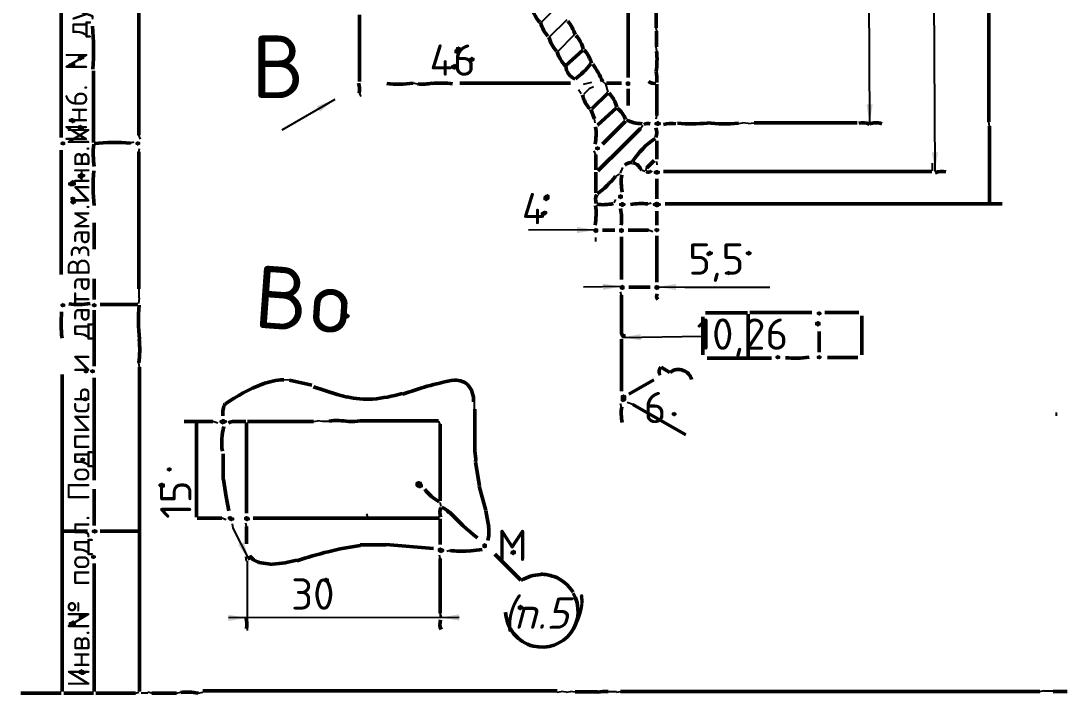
# Model space of a CAD drawing. Header units: millimetres. Extents: x -6 to 427, y -3 to 297.
# Drawn here: x -6.4 to 161, y -0.3 to 107.3 of the extents above; entities that cross this region are included whole.
import ezdxf

# ---------------------------------------------------------------- set-up
doc = ezdxf.new("R2010")
doc.units = ezdxf.units.MM
for name, color, linetype, lineweight in [('DIMS', 4, 'Continuous', 25), ('MAIN', 7, 'Continuous', 50), ('TEXT', 7, 'Continuous', 25), ('THIN', 3, 'Continuous', 25)]:
    doc.layers.add(name, color=color, linetype=linetype, lineweight=lineweight)
doc.styles.add('ESKD', font='isocpeur.ttf', dxfattribs={"oblique": 15})
doc.dimstyles.new('ESKD', dxfattribs={"dimtxt": 5, "dimasz": 3, "dimexe": 2, "dimexo": 0, "dimgap": 1, "dimtad": 1, "dimtxsty": 'ESKD', "dimcen": 2.5, "dimclrd": 256, "dimclre": 256, "dimclrt": 256, "dimadec": 0, "dimazin": 3, "dimtfac": 1, "dimtmove": 0, "dimatfit": 3, "dimlwd": 25, "dimlwe": 25})

msp = doc.modelspace()

# ---------------------------------------------------------------- hatches: boundary and pattern name
at = {"layer": 'DIMS'}
h = msp.add_hatch(color=256, dxfattribs=at)
h.dxf.hatch_style = 1
h.paths.add_polyline_path([(63.576, 103.227), (63.445, 103.095), (63.313, 103.095), (63.181, 102.963), (63.181, 102.831), (62.918, 102.566), (62.918, 102.17), (63.049, 102.038), (63.181, 102.038), (63.313, 101.906), (63.445, 101.906), (63.576, 102.038), (63.708, 102.038), (63.84, 102.17), (63.84, 102.434), (63.972, 102.566), (63.972, 102.963), (63.84, 103.095), (63.708, 103.095)])
h = msp.add_hatch(color=256, dxfattribs=at)
h.dxf.hatch_style = 1
h.paths.add_polyline_path([(1.911, 100.717), (1.779, 100.585), (1.647, 100.585), (1.515, 100.453), (1.384, 100.453), (1.252, 100.321), (1.252, 100.057), (1.384, 99.925), (1.515, 99.925), (1.647, 99.793), (1.911, 99.793), (2.042, 99.925), (2.174, 99.925), (2.306, 100.057), (2.306, 100.453), (2.174, 100.585), (2.042, 100.585)])
h = msp.add_hatch(color=256, dxfattribs=at)
h.dxf.hatch_style = 1
h.paths.add_polyline_path([(3.096, 101.774), (2.965, 101.642), (2.833, 101.642), (2.701, 101.51), (2.701, 101.113), (2.833, 100.981), (2.965, 100.981), (3.096, 100.849), (3.228, 100.981), (3.36, 100.981), (3.492, 101.113), (3.624, 101.113), (3.755, 101.245), (3.755, 101.51), (3.624, 101.642), (3.492, 101.642), (3.36, 101.774)])
h = msp.add_hatch(color=256, dxfattribs=at)
h.dxf.hatch_style = 1
h.paths.add_polyline_path([(63.049, 100.453), (62.918, 100.321), (62.786, 100.321), (62.654, 100.189), (62.522, 100.189), (62.391, 100.057), (62.391, 99.793), (62.654, 99.528), (62.786, 99.528), (62.918, 99.396), (63.049, 99.528), (63.181, 99.528), (63.313, 99.66), (63.445, 99.66), (63.576, 99.793), (63.576, 100.057), (63.313, 100.321), (63.181, 100.321)])
h = msp.add_hatch(color=256, dxfattribs=at)
h.dxf.hatch_style = 1
h.paths.add_polyline_path([(65.685, 101.51), (65.553, 101.378), (65.421, 101.378), (65.158, 101.113), (65.158, 100.849), (65.289, 100.717), (65.421, 100.717), (65.553, 100.585), (65.685, 100.585), (65.816, 100.717), (65.948, 100.717), (66.212, 100.981), (66.212, 101.245), (66.08, 101.378), (65.948, 101.378), (65.816, 101.51)])
h = msp.add_hatch(color=256, dxfattribs=at)
h.dxf.hatch_style = 1
h.paths.add_polyline_path([(90.72, 97.679), (90.588, 97.547), (90.456, 97.547), (90.325, 97.415), (90.325, 97.019), (90.456, 96.887), (90.588, 96.887), (90.72, 96.755), (90.852, 96.887), (90.984, 96.887), (91.115, 97.019), (91.115, 97.415), (90.984, 97.547), (90.852, 97.547)])
h = msp.add_hatch(color=256, dxfattribs=at)
h.dxf.hatch_style = 1
h.paths.add_polyline_path([(1.647, 91.735), (1.515, 91.603), (1.384, 91.603), (1.252, 91.471), (1.252, 91.207), (1.384, 91.075), (1.515, 91.075), (1.647, 90.943), (1.779, 90.943), (1.911, 90.811), (2.042, 90.943), (2.174, 90.943), (2.306, 91.075), (2.306, 91.471), (2.174, 91.603), (2.042, 91.603), (1.911, 91.735)])
h = msp.add_hatch(color=256, dxfattribs=at)
h.dxf.hatch_style = 1
h.paths.add_polyline_path([(3.096, 90.678), (2.965, 90.546), (2.833, 90.546), (2.701, 90.414), (2.701, 90.018), (2.833, 89.886), (2.965, 89.886), (3.096, 89.754), (3.36, 89.754), (3.492, 89.886), (3.624, 89.886), (3.755, 90.018), (3.755, 90.282), (3.624, 90.414), (3.492, 90.414), (3.36, 90.546), (3.228, 90.546)])
h = msp.add_hatch(color=256, dxfattribs=at)
h.dxf.hatch_style = 1
h.paths.add_polyline_path([(95.332, 91.207), (95.2, 91.075), (95.068, 91.075), (94.936, 90.943), (94.936, 90.678), (95.068, 90.546), (95.2, 90.546), (95.332, 90.414), (95.595, 90.414), (95.727, 90.546), (95.859, 90.546), (95.991, 90.678), (95.991, 90.943), (95.859, 91.075), (95.727, 91.075), (95.595, 91.207)])
h = msp.add_hatch(color=256, dxfattribs=at)
h.dxf.hatch_style = 1
h.paths.add_polyline_path([(0.329, 88.037), (0.198, 87.905), (0.066, 87.905), (-0.066, 87.773), (-0.066, 87.508), (0.066, 87.376), (0.198, 87.376), (0.329, 87.244), (0.461, 87.376), (0.593, 87.376), (0.725, 87.508), (0.725, 87.773), (0.593, 87.905), (0.461, 87.905)])
h = msp.add_hatch(color=256, dxfattribs=at)
h.dxf.hatch_style = 1
h.paths.add_polyline_path([(12.32, 88.037), (12.188, 87.905), (12.056, 87.905), (11.925, 87.773), (11.925, 87.508), (12.056, 87.376), (12.188, 87.376), (12.32, 87.244), (12.452, 87.376), (12.584, 87.376), (12.715, 87.508), (12.715, 87.773), (12.584, 87.905), (12.452, 87.905)])
h = msp.add_hatch(color=256, dxfattribs=at)
h.dxf.hatch_style = 1
h.paths.add_polyline_path([(85.845, 87.244), (85.713, 87.112), (85.581, 87.112), (85.449, 86.98), (85.449, 86.716), (85.581, 86.584), (85.713, 86.584), (85.845, 86.452), (85.976, 86.584), (86.108, 86.584), (86.24, 86.716), (86.24, 86.98), (86.108, 87.112), (85.976, 87.112)])
h = msp.add_hatch(color=256, dxfattribs=at)
h.dxf.hatch_style = 1
h.paths.add_polyline_path([(3.096, 82.885), (2.965, 82.753), (2.833, 82.753), (2.701, 82.621), (2.701, 82.225), (2.833, 82.093), (2.965, 82.093), (3.096, 81.961), (3.228, 81.961), (3.36, 82.093), (3.492, 82.093), (3.624, 82.225), (3.755, 82.225), (3.887, 82.357), (3.887, 82.621), (3.755, 82.753), (3.624, 82.753), (3.492, 82.885)])
h = msp.add_hatch(color=256, dxfattribs=at)
h.dxf.hatch_style = 1
h.paths.add_polyline_path([(95.2, 83.414), (95.068, 83.282), (94.936, 83.282), (94.805, 83.149), (94.805, 82.885), (94.936, 82.753), (95.068, 82.753), (95.2, 82.621), (95.464, 82.621), (95.595, 82.753), (95.727, 82.753), (95.859, 82.885), (95.859, 83.149), (95.727, 83.282), (95.595, 83.282), (95.464, 83.414)])
h = msp.add_hatch(color=256, dxfattribs=at)
h.dxf.hatch_style = 1
h.paths.add_polyline_path([(1.911, 81.829), (1.779, 81.696), (1.647, 81.696), (1.384, 81.432), (1.252, 81.432), (1.12, 81.3), (1.12, 81.036), (1.252, 80.904), (1.384, 80.904), (1.515, 80.772), (2.042, 80.772), (2.174, 80.904), (2.306, 80.904), (2.438, 81.036), (2.438, 81.3), (2.306, 81.432), (2.306, 81.564), (2.174, 81.696), (2.042, 81.696)])
h = msp.add_hatch(color=256, dxfattribs=at)
h.dxf.hatch_style = 1
h.paths.add_polyline_path([(1.911, 79.187), (1.779, 79.055), (1.647, 79.055), (1.515, 78.923), (1.515, 78.658), (1.647, 78.526), (1.515, 78.394), (1.515, 78.13), (1.647, 77.998), (1.779, 77.998), (1.911, 77.866), (2.042, 77.866), (2.174, 77.998), (2.306, 77.998), (2.438, 78.13), (2.438, 78.394), (2.306, 78.526), (2.306, 78.923), (2.174, 79.055), (2.042, 79.055)])
h = msp.add_hatch(color=256, dxfattribs=at)
h.dxf.hatch_style = 1
h.paths.add_polyline_path([(77.807, 79.583), (77.675, 79.451), (77.544, 79.451), (77.148, 79.055), (77.148, 78.658), (77.28, 78.526), (77.412, 78.526), (77.544, 78.394), (77.675, 78.394), (77.807, 78.526), (77.939, 78.526), (78.202, 78.791), (78.202, 79.319), (78.071, 79.451), (77.939, 79.451)])
h = msp.add_hatch(color=256, dxfattribs=at)
h.dxf.hatch_style = 1
h.paths.add_polyline_path([(89.534, 79.583), (89.402, 79.451), (89.271, 79.451), (89.139, 79.319), (89.139, 78.923), (89.271, 78.791), (89.402, 78.791), (89.534, 78.658), (89.666, 78.791), (89.798, 78.791), (89.929, 78.923), (89.929, 79.319), (89.798, 79.451), (89.666, 79.451)])
h = msp.add_hatch(color=256, dxfattribs=at)
h.dxf.hatch_style = 1
h.paths.add_polyline_path([(89.666, 78.262), (89.534, 78.13), (89.402, 78.13), (89.271, 77.998), (89.271, 77.734), (89.402, 77.602), (89.534, 77.602), (89.666, 77.47), (89.929, 77.47), (90.061, 77.602), (90.193, 77.602), (90.325, 77.734), (90.325, 77.998), (90.193, 78.13), (90.061, 78.13), (89.929, 78.262)])
h = msp.add_hatch(color=256, dxfattribs=at)
h.dxf.hatch_style = 1
h.paths.add_polyline_path([(95.332, 78.394), (95.2, 78.262), (95.068, 78.262), (94.936, 78.13), (94.805, 78.13), (94.673, 77.998), (94.673, 77.734), (94.805, 77.602), (94.936, 77.602), (95.068, 77.47), (95.2, 77.47), (95.332, 77.338), (95.464, 77.47), (95.595, 77.47), (95.727, 77.602), (95.859, 77.602), (95.991, 77.734), (95.991, 77.998), (95.859, 78.13), (95.727, 78.13), (95.595, 78.262), (95.464, 78.262)])
h = msp.add_hatch(color=256, dxfattribs=at)
h.dxf.hatch_style = 1
h.paths.add_polyline_path([(77.412, 76.941), (77.28, 76.809), (77.148, 76.809), (77.016, 76.677), (76.885, 76.677), (76.753, 76.545), (76.753, 76.281), (76.885, 76.149), (77.016, 76.149), (77.148, 76.017), (77.28, 76.017), (77.412, 76.149), (77.544, 76.149), (77.807, 76.413), (77.807, 76.677), (77.675, 76.809), (77.544, 76.809)])
h = msp.add_hatch(color=256, dxfattribs=at)
h.dxf.hatch_style = 1
h.paths.add_polyline_path([(85.581, 74.167), (85.449, 74.035), (85.318, 74.035), (85.186, 73.903), (85.186, 73.507), (85.318, 73.375), (85.449, 73.375), (85.581, 73.243), (85.713, 73.375), (85.845, 73.375), (85.976, 73.507), (85.976, 73.903), (85.845, 74.035), (85.713, 74.035)])
h = msp.add_hatch(color=256, dxfattribs=at)
h.dxf.hatch_style = 1
h.paths.add_polyline_path([(89.666, 74.167), (89.534, 74.035), (89.402, 74.035), (89.271, 73.903), (89.271, 73.507), (89.402, 73.375), (89.534, 73.375), (89.666, 73.243), (89.798, 73.375), (89.929, 73.375), (90.061, 73.507), (90.061, 73.903), (89.929, 74.035), (89.798, 74.035)])
h = msp.add_hatch(color=256, dxfattribs=at)
h.dxf.hatch_style = 1
h.paths.add_polyline_path([(95.332, 74.167), (95.2, 74.035), (95.068, 74.035), (94.936, 73.903), (94.936, 73.639), (95.068, 73.507), (95.2, 73.507), (95.332, 73.375), (95.464, 73.507), (95.595, 73.507), (95.727, 73.639), (95.727, 73.903), (95.595, 74.035), (95.464, 74.035)])
h = msp.add_hatch(color=256, dxfattribs=at)
h.dxf.hatch_style = 1
h.paths.add_polyline_path([(103.765, 70.469), (103.633, 70.337), (103.501, 70.337), (103.238, 70.073), (103.238, 69.809), (103.369, 69.676), (103.501, 69.676), (103.633, 69.544), (103.765, 69.676), (103.896, 69.676), (104.028, 69.809), (104.16, 69.809), (104.292, 69.941), (104.292, 70.205), (104.16, 70.337), (104.028, 70.337), (103.896, 70.469)])
h = msp.add_hatch(color=256, dxfattribs=at)
h.dxf.hatch_style = 1
h.paths.add_polyline_path([(109.958, 70.469), (109.826, 70.337), (109.694, 70.337), (109.562, 70.205), (109.562, 69.941), (109.694, 69.809), (109.826, 69.809), (109.958, 69.676), (110.089, 69.676), (110.221, 69.809), (110.353, 69.809), (110.485, 69.941), (110.485, 70.205), (110.353, 70.337), (110.221, 70.337), (110.089, 70.469)])
h = msp.add_hatch(color=256, dxfattribs=at)
h.dxf.hatch_style = 1
h.paths.add_polyline_path([(106.795, 67.299), (106.664, 67.167), (106.532, 67.167), (106.4, 67.035), (106.4, 66.771), (106.532, 66.638), (106.664, 66.638), (106.795, 66.506), (106.927, 66.638), (107.059, 66.638), (107.191, 66.771), (107.191, 67.035), (107.059, 67.167), (106.927, 67.167)])
h = msp.add_hatch(color=256, dxfattribs=at)
h.dxf.hatch_style = 1
h.paths.add_polyline_path([(89.798, 65.053), (89.666, 64.921), (89.534, 64.921), (89.402, 64.789), (89.402, 64.393), (89.534, 64.261), (89.666, 64.261), (89.798, 64.129), (89.929, 64.261), (90.061, 64.261), (90.193, 64.393), (90.193, 64.789), (90.061, 64.921), (89.929, 64.921)])
h = msp.add_hatch(color=256, dxfattribs=at)
h.dxf.hatch_style = 1
h.paths.add_polyline_path([(95.332, 65.053), (95.2, 64.921), (95.068, 64.921), (94.936, 64.789), (94.936, 64.393), (95.068, 64.261), (95.2, 64.261), (95.332, 64.129), (95.464, 64.261), (95.595, 64.261), (95.727, 64.393), (95.727, 64.789), (95.595, 64.921), (95.464, 64.921)])
h = msp.add_hatch(color=256, dxfattribs=at)
h.dxf.hatch_style = 1
h.paths.add_polyline_path([(0.329, 62.147), (0.198, 62.015), (0.066, 62.015), (-0.066, 61.883), (-0.066, 61.619), (0.066, 61.487), (0.198, 61.487), (0.329, 61.355), (0.461, 61.487), (0.593, 61.487), (0.725, 61.619), (0.725, 61.883), (0.593, 62.015), (0.461, 62.015)])
h = msp.add_hatch(color=256, dxfattribs=at)
h.dxf.hatch_style = 1
h.paths.add_polyline_path([(5.336, 62.147), (5.205, 62.015), (5.073, 62.015), (4.941, 61.883), (4.941, 61.619), (5.073, 61.487), (5.205, 61.487), (5.336, 61.355), (5.468, 61.487), (5.6, 61.487), (5.732, 61.619), (5.732, 61.883), (5.6, 62.015), (5.468, 62.015)])
h = msp.add_hatch(color=256, dxfattribs=at)
h.dxf.hatch_style = 1
h.paths.add_polyline_path([(45.525, 60.562), (45.393, 60.43), (45.261, 60.43), (45.129, 60.298), (45.129, 60.034), (45.261, 59.902), (45.261, 59.77), (45.393, 59.638), (45.525, 59.638), (45.656, 59.506), (45.788, 59.638), (45.92, 59.638), (46.184, 59.902), (46.184, 60.166), (46.052, 60.298), (45.92, 60.298), (45.788, 60.43), (45.656, 60.43)])
h = msp.add_hatch(color=256, dxfattribs=at)
h.dxf.hatch_style = 1
h.paths.add_polyline_path([(121.289, 60.827), (121.158, 60.694), (121.026, 60.694), (120.894, 60.562), (120.894, 60.298), (121.026, 60.166), (121.158, 60.166), (121.289, 60.034), (121.421, 60.166), (121.553, 60.166), (121.685, 60.298), (121.685, 60.562), (121.553, 60.694), (121.421, 60.694)])
h = msp.add_hatch(color=256, dxfattribs=at)
h.dxf.hatch_style = 1
h.paths.add_polyline_path([(121.026, 59.241), (120.894, 59.109), (120.762, 59.109), (120.631, 58.977), (120.631, 58.581), (120.762, 58.449), (120.894, 58.449), (121.026, 58.317), (121.158, 58.317), (121.289, 58.449), (121.421, 58.449), (121.553, 58.581), (121.553, 58.977), (121.421, 59.109), (121.289, 59.109), (121.158, 59.241)])
h = msp.add_hatch(color=256, dxfattribs=at)
h.dxf.hatch_style = 1
h.paths.add_polyline_path([(114.701, 53.826), (114.569, 53.694), (114.438, 53.694), (114.306, 53.562), (114.306, 53.298), (114.438, 53.165), (114.569, 53.165), (114.701, 53.033), (114.833, 53.165), (114.965, 53.165), (115.096, 53.298), (115.096, 53.562), (114.965, 53.694), (114.833, 53.694)])
h = msp.add_hatch(color=256, dxfattribs=at)
h.dxf.hatch_style = 1
h.paths.add_polyline_path([(121.289, 53.826), (121.158, 53.694), (121.026, 53.694), (120.894, 53.562), (120.894, 53.298), (121.026, 53.165), (121.158, 53.165), (121.289, 53.033), (121.421, 53.165), (121.553, 53.165), (121.685, 53.298), (121.685, 53.562), (121.553, 53.694), (121.421, 53.694)])
h = msp.add_hatch(color=256, dxfattribs=at)
h.dxf.hatch_style = 1
h.paths.add_polyline_path([(4.019, 51.58), (3.887, 51.448), (3.755, 51.448), (3.624, 51.316), (3.624, 51.052), (3.755, 50.92), (3.887, 50.92), (4.019, 50.788), (4.151, 50.92), (4.282, 50.92), (4.414, 51.052), (4.414, 51.316), (4.282, 51.448), (4.151, 51.448)])
h = msp.add_hatch(color=256, dxfattribs=at)
h.dxf.hatch_style = 1
h.paths.add_polyline_path([(5.073, 51.58), (4.941, 51.448), (4.809, 51.448), (4.678, 51.316), (4.678, 51.052), (4.809, 50.92), (4.941, 50.92), (5.073, 50.788), (5.205, 50.92), (5.336, 50.92), (5.468, 51.052), (5.468, 51.316), (5.336, 51.448), (5.205, 51.448)])
h = msp.add_hatch(color=256, dxfattribs=at)
h.dxf.hatch_style = 1
h.paths.add_polyline_path([(3.887, 47.089), (3.755, 46.957), (3.624, 46.957), (3.492, 46.825), (3.492, 46.561), (3.624, 46.429), (3.755, 46.429), (3.887, 46.297), (4.019, 46.429), (4.151, 46.429), (4.282, 46.561), (4.282, 46.825), (4.151, 46.957), (4.019, 46.957)])
h = msp.add_hatch(color=256, dxfattribs=at)
h.dxf.hatch_style = 1
h.paths.add_polyline_path([(89.929, 47.486), (89.798, 47.354), (89.666, 47.354), (89.534, 47.221), (89.534, 46.429), (89.666, 46.297), (89.798, 46.297), (89.929, 46.165), (90.061, 46.297), (90.193, 46.297), (90.456, 46.561), (90.456, 47.221), (90.325, 47.354), (90.193, 47.354), (90.061, 47.486)])
h = msp.add_hatch(color=256, dxfattribs=at)
h.dxf.hatch_style = 1
h.paths.add_polyline_path([(25.76, 43.523), (25.628, 43.391), (25.496, 43.391), (25.365, 43.259), (25.365, 42.995), (25.628, 42.73), (25.76, 42.73), (25.892, 42.598), (26.024, 42.73), (26.155, 42.73), (26.287, 42.863), (26.419, 42.863), (26.551, 42.995), (26.551, 43.259), (26.419, 43.391), (26.287, 43.391), (26.155, 43.523)])
h = msp.add_hatch(color=256, dxfattribs=at)
h.dxf.hatch_style = 1
h.paths.add_polyline_path([(98.099, 44.712), (97.967, 44.58), (97.835, 44.58), (97.704, 44.448), (97.704, 44.183), (97.835, 44.051), (97.967, 44.051), (98.099, 43.919), (98.231, 44.051), (98.362, 44.051), (98.494, 44.183), (98.494, 44.448), (98.362, 44.58), (98.231, 44.58)])
h = msp.add_hatch(color=256, dxfattribs=at)
h.dxf.hatch_style = 1
h.paths.add_polyline_path([(3.492, 37.447), (3.36, 37.315), (3.228, 37.315), (3.096, 37.183), (3.096, 36.919), (3.228, 36.787), (3.36, 36.787), (3.492, 36.654), (3.624, 36.787), (3.755, 36.787), (3.887, 36.919), (3.887, 37.183), (3.755, 37.315), (3.624, 37.315)])
h = msp.add_hatch(color=256, dxfattribs=at)
h.dxf.hatch_style = 1
h.paths.add_polyline_path([(17.327, 35.862), (17.195, 35.73), (17.064, 35.73), (16.932, 35.598), (16.932, 35.334), (17.064, 35.201), (17.195, 35.201), (17.327, 35.069), (17.459, 35.201), (17.591, 35.201), (17.722, 35.334), (17.722, 35.598), (17.591, 35.73), (17.459, 35.73)])
h = msp.add_hatch(color=256, dxfattribs=at)
h.dxf.hatch_style = 1
h.paths.add_polyline_path([(57.12, 33.616), (56.988, 33.484), (56.856, 33.484), (56.725, 33.352), (56.725, 32.824), (56.988, 32.56), (57.12, 32.56), (57.252, 32.428), (57.515, 32.428), (57.647, 32.56), (57.779, 32.56), (57.911, 32.692), (57.911, 33.088), (57.779, 33.22), (57.779, 33.352), (57.647, 33.484), (57.515, 33.484), (57.384, 33.616)])
h = msp.add_hatch(color=256, dxfattribs=at)
h.dxf.hatch_style = 1
h.paths.add_polyline_path([(16.009, 33.352), (15.878, 33.22), (15.746, 33.22), (15.614, 33.088), (15.614, 32.824), (15.878, 32.56), (16.009, 32.56), (16.141, 32.428), (16.273, 32.428), (16.405, 32.56), (16.536, 32.56), (16.668, 32.692), (16.668, 33.088), (16.536, 33.22), (16.405, 33.22), (16.273, 33.352)])
h = msp.add_hatch(color=256, dxfattribs=at)
h.dxf.hatch_style = 1
h.paths.add_polyline_path([(27.078, 28.069), (26.946, 27.937), (26.814, 27.937), (26.682, 27.805), (26.682, 27.54), (26.946, 27.276), (27.078, 27.276), (27.209, 27.144), (27.341, 27.144), (27.473, 27.276), (27.605, 27.276), (27.736, 27.408), (27.736, 27.672), (27.605, 27.805), (27.473, 27.805), (27.341, 27.937), (27.209, 27.937)])
h = msp.add_hatch(color=256, dxfattribs=at)
h.dxf.hatch_style = 1
h.paths.add_polyline_path([(29.713, 28.069), (29.581, 27.937), (29.449, 27.937), (29.318, 27.805), (29.318, 27.408), (29.449, 27.276), (29.581, 27.276), (29.713, 27.144), (29.845, 27.144), (29.976, 27.276), (30.108, 27.276), (30.24, 27.408), (30.24, 27.672), (29.976, 27.937), (29.845, 27.937)])
h = msp.add_hatch(color=256, dxfattribs=at)
h.dxf.hatch_style = 1
h.paths.add_polyline_path([(5.336, 25.955), (5.205, 25.823), (5.073, 25.823), (4.941, 25.691), (4.941, 25.427), (5.073, 25.295), (5.205, 25.295), (5.336, 25.163), (5.468, 25.163), (5.6, 25.295), (5.732, 25.295), (5.864, 25.427), (5.864, 25.691), (5.732, 25.823), (5.6, 25.823), (5.468, 25.955)])
h = msp.add_hatch(color=256, dxfattribs=at)
h.dxf.hatch_style = 1
h.paths.add_polyline_path([(67.793, 23.71), (67.661, 23.578), (67.529, 23.578), (67.398, 23.446), (67.398, 23.049), (67.529, 22.917), (67.661, 22.917), (67.793, 22.785), (67.925, 22.917), (68.056, 22.917), (68.188, 23.049), (68.188, 23.446), (68.056, 23.578), (67.925, 23.578)])
h = msp.add_hatch(color=256, dxfattribs=at)
h.dxf.hatch_style = 1
h.paths.add_polyline_path([(5.205, 21.861), (5.073, 21.728), (4.941, 21.728), (4.809, 21.596), (4.809, 21.332), (4.941, 21.2), (5.073, 21.2), (5.205, 21.068), (5.336, 21.2), (5.468, 21.2), (5.6, 21.332), (5.6, 21.596), (5.468, 21.728), (5.336, 21.728)])
h = msp.add_hatch(color=256, dxfattribs=at)
h.dxf.hatch_style = 1
h.paths.add_polyline_path([(60.678, 23.049), (60.546, 22.917), (60.414, 22.917), (60.282, 22.785), (60.282, 22.389), (60.546, 22.125), (60.678, 22.125), (60.809, 21.993), (60.941, 22.125), (61.073, 22.125), (61.336, 22.389), (61.336, 22.653), (61.205, 22.785), (61.073, 22.785), (60.941, 22.917), (60.809, 22.917)])
h = msp.add_hatch(color=256, dxfattribs=at)
h.dxf.hatch_style = 1
h.paths.add_polyline_path([(72.405, 22.653), (72.273, 22.521), (72.141, 22.521), (71.878, 22.257), (71.878, 21.993), (72.009, 21.861), (72.141, 21.861), (72.273, 21.728), (72.405, 21.728), (72.536, 21.861), (72.668, 21.861), (72.8, 21.993), (72.8, 22.389), (72.668, 22.521), (72.536, 22.521)])
h = msp.add_hatch(color=256, dxfattribs=at)
h.dxf.hatch_style = 1
h.paths.add_polyline_path([(42.362, 18.162), (42.231, 18.03), (42.099, 18.03), (41.967, 17.898), (41.967, 17.634), (42.231, 17.37), (42.362, 17.37), (42.494, 17.237), (42.626, 17.37), (42.758, 17.37), (42.889, 17.502), (42.889, 17.898), (42.758, 18.03), (42.626, 18.03), (42.494, 18.162)])
h = msp.add_hatch(color=256, dxfattribs=at)
h.dxf.hatch_style = 1
h.paths.add_polyline_path([(73.459, 13.803), (73.327, 13.671), (73.195, 13.671), (73.064, 13.539), (73.064, 13.143), (73.195, 13.011), (73.327, 13.011), (73.459, 12.879), (73.591, 13.011), (73.722, 13.011), (73.986, 13.275), (73.986, 13.539), (73.854, 13.671), (73.722, 13.671), (73.591, 13.803)])
h = msp.add_hatch(color=256, dxfattribs=at)
h.dxf.hatch_style = 1
h.paths.add_polyline_path([(3.228, 12.482), (3.096, 12.35), (2.965, 12.35), (2.833, 12.218), (2.833, 11.69), (2.965, 11.558), (3.096, 11.558), (3.228, 11.426), (3.36, 11.558), (3.492, 11.558), (3.755, 11.822), (3.887, 11.822), (4.019, 11.954), (4.019, 12.218), (3.887, 12.35), (3.755, 12.35), (3.624, 12.482)])
h = msp.add_hatch(color=256, dxfattribs=at)
h.dxf.hatch_style = 1
h.paths.add_polyline_path([(1.911, 11.294), (1.779, 11.161), (1.647, 11.161), (1.515, 11.029), (1.384, 11.029), (1.252, 10.897), (1.252, 10.633), (1.384, 10.501), (1.515, 10.501), (1.647, 10.369), (2.042, 10.369), (2.174, 10.501), (2.306, 10.501), (2.438, 10.633), (2.438, 11.029), (2.306, 11.161), (2.174, 11.161), (2.042, 11.294)])
h = msp.add_hatch(color=256, dxfattribs=at)
h.dxf.hatch_style = 1
h.paths.add_polyline_path([(3.228, 3.5), (3.096, 3.368), (2.965, 3.368), (2.833, 3.236), (2.833, 2.84), (2.965, 2.708), (3.096, 2.708), (3.228, 2.576), (3.624, 2.576), (3.755, 2.708), (3.887, 2.708), (4.019, 2.84), (4.019, 3.104), (3.887, 3.236), (3.755, 3.236), (3.624, 3.368), (3.492, 3.368), (3.36, 3.5)])
at = {"layer": 'THIN'}
h = msp.add_hatch(dxfattribs=at)
h.set_pattern_fill('ANSI31', scale=0.808385)
h.set_pattern_definition([(45, (-0.5557, 0.5557), (-1.814877, 1.814877), [])])
h.paths.add_polyline_path([(75.304, 116.171), (73.064, 113.926), (73.064, 113.266), (73.854, 111.945), (73.854, 111.416), (74.381, 111.284), (74.381, 110.888), (75.304, 109.435), (75.304, 109.171), (75.699, 109.039), (75.699, 108.642), (76.621, 106.793), (77.016, 106.661), (77.28, 105.869), (77.807, 104.944), (78.071, 104.812), (78.466, 103.755), (79.256, 102.566), (79.256, 102.17), (79.652, 102.038), (80.442, 100.453), (81.101, 100.453), (83.341, 102.698), (83.341, 103.359), (82.551, 104.548), (82.419, 105.208), (82.024, 105.34), (81.892, 105.869), (81.101, 107.057), (81.101, 107.454), (80.706, 107.586), (80.442, 108.378), (79.784, 109.303), (79.784, 109.831), (79.256, 109.963), (79.256, 110.36), (78.598, 111.548), (78.334, 111.68), (78.334, 112.209), (77.939, 112.341), (77.544, 113.398), (77.016, 114.058), (77.016, 114.454), (76.621, 114.586), (76.621, 114.983), (75.962, 116.039)])

# ---------------------------------------------------------------- linework, layer by layer
at = {"layer": 'MAIN'}
for p, q in [((148.433, 91.075), (148.433, 170.724)), ((0.066, 88.565), (0.066, 132.286)), ((90.72, 98.207), (90.72, 123.7)), ((12.452, 88.961), (12.452, 113.266)), ((95.2, 106.133), (95.2, 112.209)), ((47.765, 97.547), (47.765, 108.246)), ((95.253, 103.094), (95.253, 105.606)), ((80.706, 100.057), (83.473, 102.566)), ((5.205, 87.773), (5.205, 99.264)), ((81.496, 97.283), (63.84, 97.283)), ((87.294, 97.283), (89.666, 97.283)), ((95.332, 92.131), (95.332, 97.151)), ((84.953, 93.156), (87.527, 95.73)), ((90.72, 93.716), (90.72, 96.358)), ((85.37, 91.603), (84.791, 93.056)), ((85.845, 90.546), (88.875, 93.32)), ((86.633, 87.511), (90.327, 91.205)), ((110.88, 90.943), (127.351, 90.943)), ((148.565, 78.13), (148.565, 90.414)), ((87.95, 85.266), (92.699, 90.015)), ((95.332, 85.131), (95.332, 88.037)), ((0.066, 66.638), (0.066, 86.584)), ((12.452, 64.393), (12.452, 86.32)), ((85.581, 83.414), (85.581, 85.791)), ((85.876, 83.249), (87.922, 85.295)), ((93.735, 83.743), (94.899, 84.907)), ((85.581, 79.715), (85.581, 83.017)), ((96.386, 83.149), (139.341, 83.149)), ((95.332, 78.791), (95.332, 81.961)), ((96.649, 77.998), (150.541, 77.998)), ((95.332, 74.564), (95.332, 76.809)), ((5.336, 70.733), (5.336, 74.96)), ((86.635, 73.771), (88.612, 73.771)), ((90.72, 73.771), (94.014, 73.771)), ((89.666, 65.846), (89.666, 72.714)), ((95.332, 65.45), (95.332, 72.847)), ((5.336, 62.676), (5.336, 65.978)), ((90.852, 64.657), (94.278, 64.657)), ((89.666, 57.26), (89.666, 63.336)), ((5.336, 51.977), (5.336, 60.959)), ((6.259, 61.883), (12.32, 61.883)), ((103.106, 60.523), (109.826, 60.523)), ((109.958, 53.43), (109.958, 60.298)), ((110.221, 60.562), (120.104, 60.562)), ((122.212, 60.562), (127.614, 60.562)), ((102.711, 53.826), (102.711, 59.902)), ((128.141, 53.826), (128.141, 60.034)), ((121.289, 54.222), (121.289, 57.524)), ((89.666, 48.014), (89.666, 56.336)), ((103.369, 53.298), (113.647, 53.298)), ((127.483, 53.364), (122.606, 53.364)), ((0.198, -0.066), (0.198, 50.656)), ((12.584, -0.066), (12.584, 51.845)), ((97.425, 50.999), (96.005, 51.819)), ((5.336, 33.748), (5.336, 50.127)), ((40.122, 48.939), (36.565, 49.731)), ((44.207, 47.433), (40.386, 48.674)), ((90.831, 47.521), (94.826, 49.828)), ((45.782, 47.038), (44.213, 47.458)), ((99.942, 41.01), (91.512, 45.877)), ((66.212, 38.372), (66.212, 45.108)), ((19.699, 43.127), (24.311, 43.127)), ((21.675, 27.805), (21.675, 42.995)), ((29.582, 43.153), (27.736, 43.153)), ((29.713, 28.465), (29.713, 42.995)), ((29.845, 43.127), (40.386, 43.127)), ((60.414, 43.219), (47.896, 43.219)), ((60.678, 30.446), (60.678, 42.73)), ((25.958, 33.88), (25.958, 37.976)), ((66.976, 32.824), (66.344, 36.654)), ((26.419, 31.107), (26.024, 33.881)), ((5.336, 26.484), (5.336, 32.296)), ((67.992, 28.872), (66.935, 32.813)), ((26.84, 28.861), (26.419, 31.107)), ((68.452, 26.219), (67.951, 28.861)), ((21.807, 27.672), (25.76, 27.672)), ((30.767, 27.672), (60.546, 27.672)), ((60.678, 23.446), (60.678, 27.54)), ((0.329, 25.559), (4.282, 25.559)), ((6.259, 25.559), (12.452, 25.559)), ((29.713, 23.578), (29.713, 26.352)), ((59.624, 22.785), (51.981, 23.446)), ((47.895, 23.38), (51.982, 23.38)), ((65.158, 22.389), (67.398, 22.653)), ((71.319, 19.979), (69.405, 21.893)), ((5.336, -0.066), (5.336, 20.408)), ((33.929, 20.276), (31.689, 20.593)), ((60.678, 12.482), (60.678, 21.2)), ((73.592, 17.767), (71.349, 20.01)), ((22.729, 0.031), (79.388, 0.031)), ((-6.391, -0.33), (0.066, -0.33)), ((0.461, -0.33), (5.205, -0.33)), ((5.6, -0.33), (11.925, -0.33)), ((14.56, -0.33), (18.513, -0.33)), ((82.286, -0.145), (84.265, -0.145)), ((85.846, -0.145), (84.262, -0.145)), ((89.534, -0.066), (156.602, -0.066)), ((158.711, -0.066), (160.951, -0.066))]:
    msp.add_line(p, q, dxfattribs=at)
for centre, radius, start, end in [((80.098, 110.315), 4.787, 192.24757, 223.13437), ((76.49, 103.36), 5.996, 16.49201, 39.71106), ((-37.783, 102.552), 43.025, 355.97701, 5.12705), ((81.95, 108.353), 5.383, 195.36484, 221.44214), ((83.311, 106.065), 5.442, 194.80815, 221.84502), ((79.038, 101.748), 4.621, 11.75277, 43.3892), ((85.146, 104.173), 6.064, 197.99745, 222.82957), ((80.333, 99.346), 4.676, 13.56493, 43.41969), ((82.477, 101.076), 12.881, 351.31412, 6.03273), ((83.277, 100.217), 2.516, 183.56109, 246.21974), ((73.96, 108.919), 13.773, 307.25386, 321.55572), ((73.108, 91.657), 14.773, 23.44602, 35.94964), ((90.511, 97.949), 4.833, 353.67365, 14.15569), ((45.168, 96.296), 2.63, 347.03789, 21.82444), ((53.954, 116.658), 19.537, 264.60883, 276.98971), ((57.934, 104.084), 6.952, 263.30548, 281.84229), ((60.715, 84.522), 12.788, 81.2716, 96.06188), ((94.812, 98.568), 1.311, 231.98681, 286.78018), ((87.736, 96.244), 4.359, 190.76698, 224.80561), ((84.602, 92.511), 4.412, 12.42512, 45.90655), ((86.332, 89.988), 4.247, 20.37685, 51.24387), ((92.856, 95.713), 4.911, 241.25452, 271.22075), ((93.835, 89.753), 1.101, 67.2676, 123.43484), ((97.589, 86.487), 4.351, 79.86191, 106.01671), ((100.769, 119.143), 28.361, 265.67426, 275.26344), ((106.167, 120.268), 29.487, 264.55622, 274.29023), ((128.193, 87.955), 3.005, 67.96051, 100.95991), ((130.376, 88.28), 2.679, 69.87304, 112.95381), ((78.367, 89.111), 7.252, 347.24562, 9.2175), ((93.328, 89.377), 2.008, 336.55654, 22.4405), ((19.836, 86.016), 14.659, 174.17517, 188.13949), ((8.56, 61.937), 25.872, 84.30448, 97.14846), ((102.728, 77.311), 13.525, 124.5568, 146.50587), ((91.427, 82.573), 2.03, 91.35131, 127.51819), ((91.004, 82.628), 1.998, 19.17005, 75.62154), ((37.03, 80.79), 31.86, 175.52381, 185.50806), ((75.743, 92.947), 16.732, 307.08548, 320.83448), ((98.033, 81.527), 8.397, 172.55316, 191.53094), ((93.964, 83.658), 0.624, 235.8569, 326.92553), ((141.015, 79.962), 3.208, 79.93536, 110.91027), ((87.519, 78.643), 1.98, 155.9008, 198.42078), ((75.981, 76.36), 9.636, 349.25984, 8.14589), ((86.743, 85.856), 8.015, 262.65151, 281.54245), ((82.658, 75.672), 7.04, 351.01236, 12.5715), ((92.804, 67.328), 10.69, 84.2308, 99.08377), ((2.769, 72.944), 11.097, 262.18708, 279.90393), ((96.22, 63.213), 0.924, 156.4262, 215.35726), ((19.671, 58.868), 19.636, 174.67744, 187.02673), ((42.919, 59.326), 30.502, 175.44919, 185.63012), ((90.13, 57.318), 0.475, 187.11071, 293.22035), ((-6.787, 54.652), 19.397, 353.64116, 4.96746), ((117.509, 69.707), 16.438, 264.35355, 277.69328), ((96.682, 51.121), 1.001, 135.86936, 215.93924), ((98.764, 49.515), 1.952, 66.46505, 131.22369), ((99.091, 49.512), 1.823, 11.19058, 75.77149), ((43.404, 21.067), 30.203, 111.73987, 124.45073), ((35.763, 40.651), 9.148, 90.75398, 112.7128), ((73.734, -5.602), 56.441, 101.32274, 109.77697), ((63.123, 46.653), 3.09, 51.79623, 98.66712), ((62.081, 46.491), 3.937, 357.21416, 41.2147), ((49.267, 62.437), 15.745, 257.25086, 272.20525), ((47.55, 72.846), 26.219, 275.07655, 285.61739), ((28.92, 44.489), 3.035, 150.23021, 188.21531), ((97.084, 44.539), 7.442, 172.58442, 191.96606), ((34.892, 39.801), 9.171, 163.83168, 188.89815), ((27.582, 42.002), 1.159, 82.54517, 131.7514), ((44.178, 31.334), 11.951, 80.96978, 96.16528), ((46.656, 48.398), 5.286, 263.4566, 283.56467), ((61.523, 37.189), 4.833, 353.67365, 14.15569), ((63.746, 36.279), 6.802, 215.56252, 241.7886), ((62.941, 28.515), 2.306, 157.6875, 197.4278), ((60.065, 26.966), 2.591, 38.34093, 70.12473), ((91.927, 56.542), 40.815, 223.16025, 231.68193), ((63.618, 25.378), 4.862, 344.86663, 9.88036), ((56.984, -36.414), 60.41, 98.65115, 108.54772), ((64.004, 32.733), 10.368, 260.30263, 276.36399), ((31.997, 22.623), 2.008, 206.99633, 261.39871), ((33.307, 36.25), 15.933, 272.2309, 286.15437), ((77.373, 10.949), 7.739, 94.57937, 119.02329), ((76.773, 12.916), 5.772, 68.96968, 90.20145), ((76.658, 12.543), 6.208, 31.76722, 69.20828), ((76.988, 12.778), 5.75, 255.77785, 30.37386), ((25.1, 10.582), 4.633, 352.47412, 15.46617), ((77.073, 12.92), 5.947, 182.92374, 255.31763), ((62.941, 10.715), 2.306, 162.5722, 202.3125), ((20.258, -9.798), 9.623, 79.93317, 96.45566), ((87.024, -4.852), 4.799, 83.64375, 104.22445)]:
    msp.add_arc(centre, radius, start, end, dxfattribs=at)
at = {"layer": 'THIN'}
for p, q in [((95.305, 105.604), (95.2, 106.133)), ((95.332, 102.434), (95.2, 103.095)), ((57.12, 97.151), (56.329, 97.283)), ((83.614, 97.109), (84.913, 97.457)), ((87.162, 97.151), (86.688, 97.547)), ((87.538, 95.824), (87.182, 97.156)), ((48.028, 95.169), (47.765, 95.698)), ((83.209, 95.566), (82.814, 96.226)), ((83.716, 95.586), (84.548, 96.418)), ((84.527, 96.437), (85.186, 96.755)), ((95.2, 91.603), (95.332, 92.131)), ((85.476, 90.943), (85.37, 91.603)), ((92.696, 90.018), (93.092, 90.546)), ((108.376, 90.811), (109.035, 90.943)), ((109.958, 90.811), (109.035, 90.943)), ((109.958, 90.811), (110.88, 90.943)), ((148.565, 90.414), (148.433, 91.075)), ((12.715, 88.301), (12.452, 88.961)), ((11.134, 87.746), (11.661, 87.905)), ((12.452, 86.32), (12.584, 86.848)), ((85.581, 85.791), (85.318, 86.452)), ((89.534, 82.885), (89.903, 83.81)), ((93.619, 83.282), (93.698, 83.783)), ((95.358, 84.206), (95.332, 84.734)), ((139.407, 83.278), (139.407, 84.474)), ((88.744, 82.357), (89.402, 82.753)), ((93.487, 83.149), (92.96, 83.308)), ((88.48, 78.13), (88.744, 78.658)), ((93.882, 77.998), (94.409, 78.13)), ((94.673, 73.507), (94.014, 73.771)), ((85.581, 71.922), (85.581, 72.582)), ((12.518, 62.937), (12.518, 64.396)), ((89.666, 63.336), (89.534, 63.865)), ((12.452, 62.015), (12.584, 62.94)), ((12.584, 51.845), (12.478, 52.505)), ((36.565, 49.731), (35.642, 49.81)), ((66.146, 45.104), (66.146, 46.301)), ((89.666, 45.504), (89.534, 46.033)), ((91.511, 45.874), (90.588, 46.165)), ((159.238, 44.051), (159.238, 44.58)), ((25.101, 42.863), (24.311, 43.127)), ((40.386, 43.127), (41.045, 43.259)), ((41.835, 43.127), (41.045, 43.259)), ((41.831, 43.193), (42.894, 43.193)), ((60.678, 42.73), (60.414, 43.18)), ((60.809, 29.522), (60.678, 30.182)), ((26.419, 27.408), (25.76, 27.672)), ((29.713, 26.352), (29.581, 26.88)), ((49.082, 27.805), (48.951, 28.333)), ((61.732, 22.389), (62.259, 22.521)), ((29.713, 20.804), (29.581, 21.464)), ((60.678, 21.2), (60.546, 21.728)), ((60.888, 11.822), (60.678, 12.482)), ((156.602, -0.066), (157.261, 0.066)), ((11.925, -0.33), (12.452, -0.198)), ((12.843, -0.264), (13.905, -0.264)), ((14.56, -0.33), (13.901, -0.198)), ((18.513, -0.33), (19.172, -0.198)), ((21.939, -0.33), (22.729, -0.198)), ((79.388, -0.198), (80.047, -0.092)), ((80.838, -0.198), (80.047, -0.092)), ((80.838, -0.198), (81.496, -0.066)), ((82.287, -0.198), (81.496, -0.066)), ((88.879, -0.132), (87.554, -0.132)), ((88.875, -0.198), (89.534, -0.066)), ((158.714, 0), (157.258, 0))]:
    msp.add_line(p, q, dxfattribs=at)

# ---------------------------------------------------------------- texts
at = {"layer": 'TEXT', "style": 'ESKD'}
for s, height, rotation, p in [('Ин6. N дубл Подп: и дата', 3.5, 89.7304, (4.188, 87.773)), ('Инв.№ подл. Подпись и датаВзам.инв.N', 3.5, 90, (4.583, 0.594)), ('Bo', 10, -4.13769, (30.729, 58.213)), ('15', 5, 90, (20.881, 27.54))]:
    msp.add_text(s, height=height, rotation=rotation, dxfattribs=at).set_placement(p)
for s, height, p in [('B', 10, (30.504, 94.925)), ('46', 5, (58.965, 98.481)), ('4', 5, (73.722, 74.705)), ('5,5', 5, (100.339, 66.648)), ('10,26', 5, (101.656, 54.628)), ('6', 5, (93.224, 42.872)), ('M', 5, (69.769, 20.814)), ('30', 5, (36.828, 13.02))]:
    msp.add_text(s, height=height, dxfattribs=at).set_placement(p)

# ---------------------------------------------------------------- dimensions: what is measured, and where the dimension line sits
at = {"layer": 'DIMS'}
msp.add_linear_dim(base=(60.71, 11.768), p1=(60.71, 11.768), p2=(29.773, 20.804), angle=0.10484, location=(76.885, 12.218), text='(n.5)', dimstyle='ESKD', override={"dimlfac": 1, "dimtix": 0, "dimtofl": 1, "dimtmove": 2}, dxfattribs=at).render()

# ---------------------------------------------------------------- leaders
for points in [[(139.826, 83.213), (139.605, 128.984), (139.473, 207.973)], [(129.376, 90.881), (129.195, 152.76), (129.129, 156.724), (129.195, 158.308)], [(43.804, 94.678), (35.363, 89.78)], [(85.576, 73.795), (74.776, 73.771), (74.776, 73.771)], [(89.732, 64.729), (83.605, 64.657)], [(95.408, 64.67), (99.812, 64.657), (113.384, 64.657)], [(89.732, 56.585), (102.579, 56.779)], [(30.16, 20.922), (27.578, 26.087), (27.473, 26.748)]]:
    msp.add_leader(points, dimstyle='ESKD', dxfattribs=at)

doc.saveas('drawing.dxf')
